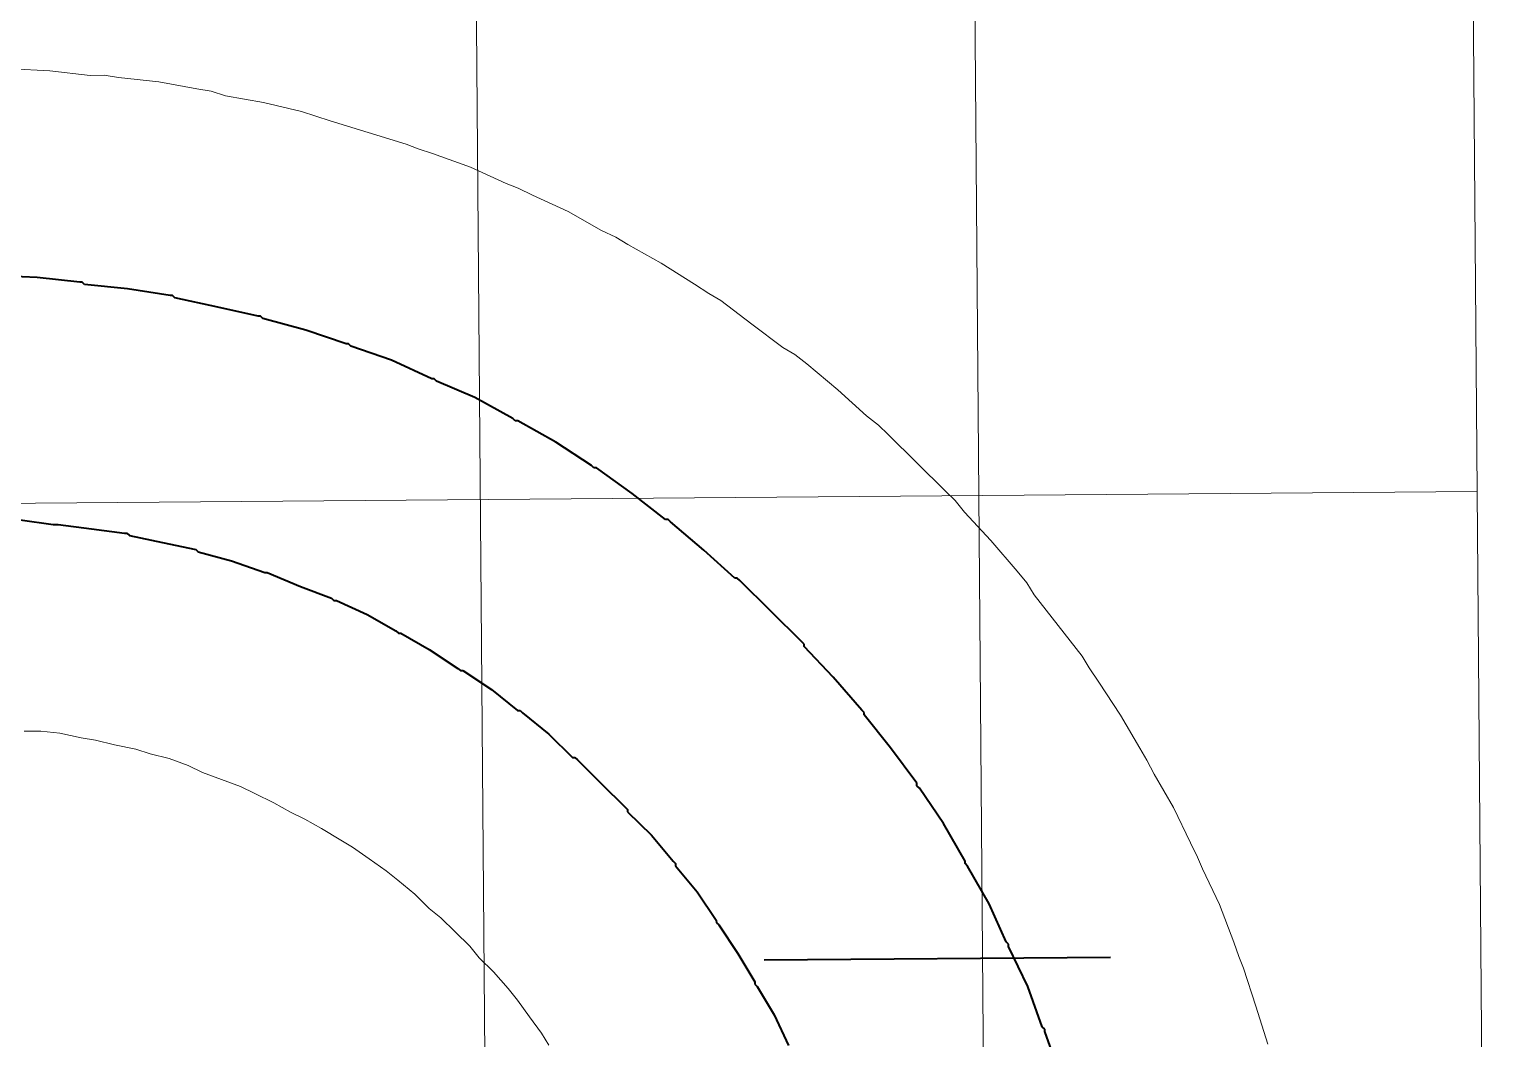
# Model space of a CAD drawing. Header units: centimetres. Extents: x -10.1 to 11.2, y -15.5 to 14.4.
# Drawn here: x 4.93 to 11.15, y -2.79 to 1.46 of the extents above; entities that cross this region are included whole.
import ezdxf

# ---------------------------------------------------------------- set-up
doc = ezdxf.new("R2010")
doc.units = ezdxf.units.CM
doc.header["$MEASUREMENT"] = 0
for name, color, linetype in [('C00-00-FF', 7, 'Continuous'), ('CBF-BF-BF', 7, 'Continuous'), ('CFF-00-00', 7, 'Continuous')]:
    doc.layers.add(name, color=color, linetype=linetype)

msp = doc.modelspace()

# ---------------------------------------------------------------- linework, layer by layer
at = {"layer": 'C00-00-FF', "color": 5, "lineweight": 13}
for points in [[(5.01919, 1.28586), (5.01919, 1.28586), (4.85904, 1.29462), (4.85904, 1.29462)], [(5.18947, 1.26711), (5.18947, 1.26711), (5.01919, 1.28586), (5.01919, 1.28586)], [(5.24926, 1.2676), (5.24926, 1.2676), (5.18947, 1.26711), (5.18947, 1.26711)], [(5.30941, 1.25829), (5.30941, 1.25829), (5.24926, 1.2676), (5.24926, 1.2676)], [(5.47969, 1.23956), (5.47969, 1.23956), (5.30941, 1.25829), (5.30941, 1.25829)], [(5.63999, 1.21095), (5.63999, 1.21095), (5.47969, 1.23956), (5.47969, 1.23956)], [(5.69985, 1.20138), (5.69985, 1.20138), (5.63999, 1.21095), (5.63999, 1.21095)], [(5.76008, 1.18175), (5.76008, 1.18175), (5.69985, 1.20138), (5.69985, 1.20138)], [(5.92039, 1.15315), (5.92039, 1.15315), (5.76008, 1.18175), (5.76008, 1.18175)], [(6.08078, 1.11448), (6.08078, 1.11448), (5.92039, 1.15315), (5.92039, 1.15315)], [(6.141, 1.09485), (6.141, 1.09485), (6.08078, 1.11448), (6.08078, 1.11448)], [(6.20097, 1.07523), (6.20097, 1.07523), (6.141, 1.09485), (6.141, 1.09485)], [(6.36144, 1.02651), (6.36144, 1.02651), (6.20097, 1.07523), (6.20097, 1.07523)], [(6.5219, 0.97779), (6.5219, 0.97779), (6.36144, 1.02651), (6.36144, 1.02651)], [(6.57207, 0.95836), (6.57207, 0.95836), (6.5219, 0.97779), (6.5219, 0.97779)], [(6.63229, 0.93873), (6.63229, 0.93873), (6.57207, 0.95836), (6.57207, 0.95836)], [(6.79257, 0.88024), (6.79257, 0.88024), (6.63229, 0.93873), (6.63229, 0.93873)], [(6.94315, 0.81133), (6.94315, 0.81133), (6.79257, 0.88024), (6.79257, 0.88024)], [(6.99331, 0.79162), (6.99331, 0.79162), (6.94315, 0.81133), (6.94315, 0.81133)], [(7.05362, 0.7622), (7.05362, 0.7622), (6.99331, 0.79162), (6.99331, 0.79162)], [(7.20419, 0.6933), (7.20419, 0.6933), (7.05362, 0.7622), (7.05362, 0.7622)], [(7.34481, 0.61453), (7.34481, 0.61453), (7.20419, 0.6933), (7.20419, 0.6933)], [(7.40509, 0.58511), (7.40509, 0.58511), (7.34481, 0.61453), (7.34481, 0.61453)], [(7.45534, 0.55536), (7.45534, 0.55536), (7.40509, 0.58511), (7.40509, 0.58511)], [(7.59595, 0.47659), (7.59595, 0.47659), (7.45534, 0.55536), (7.45534, 0.55536)], [(7.73663, 0.38775), (7.73663, 0.38775), (7.59595, 0.47659), (7.59595, 0.47659)], [(7.79701, 0.34829), (7.79701, 0.34829), (7.73663, 0.38775), (7.73663, 0.38775)], [(7.84726, 0.31852), (7.84726, 0.31852), (7.79701, 0.34829), (7.79701, 0.34829)], [(7.97823, 0.21957), (7.97823, 0.21957), (7.84726, 0.31852), (7.84726, 0.31852)], [(8.10894, 0.12059), (8.10894, 0.12059), (7.97823, 0.21957), (7.97823, 0.21957)], [(8.15919, 0.09112), (8.15919, 0.09112), (8.10894, 0.12059), (8.10894, 0.12059)], [(8.20952, 0.05156), (8.20952, 0.05156), (8.15919, 0.09112), (8.15919, 0.09112)], [(8.34031, -0.05746), (8.34031, -0.05746), (8.20952, 0.05156), (8.20952, 0.05156)], [(8.46131, -0.16656), (8.46131, -0.16656), (8.34031, -0.05746), (8.34031, -0.05746)], [(8.51163, -0.2061), (8.51163, -0.2061), (8.46131, -0.16656), (8.46131, -0.16656)], [(8.55191, -0.24573), (8.55191, -0.24573), (8.51163, -0.2061), (8.51163, -0.2061)], [(8.67301, -0.36488), (8.67301, -0.36488), (8.55191, -0.24573), (8.55191, -0.24573)], [(8.79381, -0.48377), (8.79381, -0.48377), (8.67301, -0.36488), (8.67301, -0.36488)], [(8.83409, -0.52366), (8.83409, -0.52366), (8.79381, -0.48377), (8.79381, -0.48377)], [(8.87471, -0.57334), (8.87471, -0.57334), (8.83409, -0.52366), (8.83409, -0.52366)], [(8.98547, -0.69231), (8.98547, -0.69231), (8.87471, -0.57334), (8.87471, -0.57334)], [(9.09657, -0.82133), (9.09657, -0.82133), (8.98547, -0.69231), (8.98547, -0.69231)], [(9.13694, -0.87102), (9.13694, -0.87102), (9.09657, -0.82133), (9.09657, -0.82133)], [(9.16751, -0.92078), (9.16751, -0.92078), (9.13694, -0.87102), (9.13694, -0.87102)], [(9.26855, -1.05014), (9.26855, -1.05014), (9.16751, -0.92078), (9.16751, -0.92078)], [(9.36961, -1.17925), (9.36961, -1.17925), (9.26855, -1.05014), (9.26855, -1.05014)], [(9.39991, -1.229), (9.39991, -1.229), (9.36961, -1.17925), (9.36961, -1.17925)], [(9.44035, -1.28875), (9.44035, -1.28875), (9.39991, -1.229), (9.39991, -1.229)], [(9.53143, -1.42798), (9.53143, -1.42798), (9.44035, -1.28875), (9.44035, -1.28875)], [(9.61272, -1.56729), (9.61272, -1.56729), (9.53143, -1.42798), (9.53143, -1.42798)], [(4.91165, -1.49509), (4.91165, -1.49509), (4.98151, -1.49453), (4.98151, -1.49453)], [(4.98151, -1.49453), (4.98151, -1.49453), (5.06176, -1.50391), (5.06176, -1.50391)], [(5.06176, -1.50391), (5.06176, -1.50391), (5.15188, -1.5233), (5.15188, -1.5233)], [(5.15188, -1.5233), (5.15188, -1.5233), (5.21201, -1.53287), (5.21201, -1.53287)], [(5.21201, -1.53287), (5.21201, -1.53287), (5.29207, -1.55208), (5.29207, -1.55208)], [(5.29207, -1.55208), (5.29207, -1.55208), (5.38218, -1.57147), (5.38218, -1.57147)], [(5.38218, -1.57147), (5.38218, -1.57147), (5.44241, -1.59082), (5.44241, -1.59082)], [(5.44241, -1.59082), (5.44241, -1.59082), (5.52247, -1.61029), (5.52247, -1.61029)], [(5.52247, -1.61029), (5.52247, -1.61029), (5.60288, -1.63954), (5.60288, -1.63954)], [(9.64302, -1.61705), (9.64302, -1.61705), (9.61272, -1.56729), (9.61272, -1.56729)], [(5.60288, -1.63954), (5.60288, -1.63954), (5.66318, -1.66921), (5.66318, -1.66921)], [(5.66318, -1.66921), (5.66318, -1.66921), (5.74332, -1.69847), (5.74332, -1.69847)], [(9.67366, -1.67687), (9.67366, -1.67687), (9.64302, -1.61705), (9.64302, -1.61705)], [(9.75469, -1.81618), (9.75469, -1.81618), (9.67366, -1.67687), (9.67366, -1.67687)], [(5.74332, -1.69847), (5.74332, -1.69847), (5.82347, -1.72799), (5.82347, -1.72799)], [(5.82347, -1.72799), (5.82347, -1.72799), (5.88377, -1.7574), (5.88377, -1.7574)], [(5.88377, -1.7574), (5.88377, -1.7574), (5.96426, -1.79671), (5.96426, -1.79671)], [(5.96426, -1.79671), (5.96426, -1.79671), (6.03443, -1.83609), (6.03443, -1.83609)], [(6.03443, -1.83609), (6.03443, -1.83609), (6.09474, -1.86577), (6.09474, -1.86577)], [(6.09474, -1.86577), (6.09474, -1.86577), (6.16516, -1.90516), (6.16516, -1.90516)], [(9.82601, -1.96563), (9.82601, -1.96563), (9.75469, -1.81618), (9.75469, -1.81618)], [(6.16516, -1.90516), (6.16516, -1.90516), (6.24546, -1.95451), (6.24546, -1.95451)], [(6.24546, -1.95451), (6.24546, -1.95451), (6.2957, -1.984), (6.2957, -1.984)], [(6.2957, -1.984), (6.2957, -1.984), (6.36595, -2.03345), (6.36595, -2.03345)], [(9.8564, -2.02546), (9.8564, -2.02546), (9.82601, -1.96563), (9.82601, -1.96563)], [(6.36595, -2.03345), (6.36595, -2.03345), (6.43648, -2.08289), (6.43648, -2.08289)], [(9.8769, -2.07529), (9.8769, -2.07529), (9.8564, -2.02546), (9.8564, -2.02546)], [(6.43648, -2.08289), (6.43648, -2.08289), (6.4868, -2.12244), (6.4868, -2.12244)], [(9.94796, -2.22475), (9.94796, -2.22475), (9.8769, -2.07529), (9.8769, -2.07529)], [(6.4868, -2.12244), (6.4868, -2.12244), (6.5574, -2.18194), (6.5574, -2.18194)], [(6.5574, -2.18194), (6.5574, -2.18194), (6.61767, -2.24151), (6.61767, -2.24151)], [(10.0093, -2.38433), (10.0093, -2.38433), (9.94796, -2.22475), (9.94796, -2.22475)], [(6.61767, -2.24151), (6.61767, -2.24151), (6.66801, -2.28107), (6.66801, -2.28107)], [(6.66801, -2.28107), (6.66801, -2.28107), (6.72855, -2.34063), (6.72855, -2.34063)], [(6.72855, -2.34063), (6.72855, -2.34063), (6.78909, -2.40022), (6.78909, -2.40022)], [(6.78909, -2.40022), (6.78909, -2.40022), (6.82943, -2.44989), (6.82943, -2.44989)], [(10.0299, -2.44396), (10.0299, -2.44396), (10.0093, -2.38433), (10.0093, -2.38433)], [(6.82943, -2.44989), (6.82943, -2.44989), (6.88998, -2.50946), (6.88998, -2.50946)], [(10.05015, -2.4938), (10.05015, -2.4938), (10.0299, -2.44396), (10.0299, -2.44396)], [(6.88998, -2.50946), (6.88998, -2.50946), (6.9506, -2.57883), (6.9506, -2.57883)], [(10.10144, -2.65348), (10.10144, -2.65348), (10.05015, -2.4938), (10.05015, -2.4938)], [(6.9506, -2.57883), (6.9506, -2.57883), (6.99094, -2.62851), (6.99094, -2.62851)], [(6.99094, -2.62851), (6.99094, -2.62851), (7.04152, -2.69823), (7.04152, -2.69823)], [(10.15274, -2.81315), (10.15274, -2.81315), (10.10144, -2.65348), (10.10144, -2.65348)], [(7.04152, -2.69823), (7.04152, -2.69823), (7.09209, -2.76768), (7.09209, -2.76768)], [(7.09209, -2.76768), (7.09209, -2.76768), (7.12239, -2.81743), (7.12239, -2.81743)]]:
    msp.add_open_spline(points, degree=3, dxfattribs=at)
at = {"layer": 'CBF-BF-BF', "color": 9, "lineweight": 9}
for points in [[(6.95353, -15.3697), (6.95353, -15.3697), (6.71438, 14.33039), (6.71438, 14.33039)], [(9.05361, -15.35278), (9.05361, -15.35278), (8.81446, 14.3473), (8.81446, 14.3473)], [(11.1537, -15.33588), (11.1537, -15.33588), (10.91455, 14.36422), (10.91455, 14.36422)], [(-9.96676, -0.65494), (-9.96676, -0.65494), (11.03413, -0.48585), (11.03413, -0.48585)]]:
    msp.add_open_spline(points, degree=3, dxfattribs=at)
at = {"layer": 'CFF-00-00', "color": 1, "lineweight": 40}
for points in [[(4.96613, 0.41544), (4.96613, 0.41544), (4.77608, 0.42371), (4.77608, 0.42371)], [(5.14647, 0.39679), (5.14647, 0.39679), (4.96613, 0.41544), (4.96613, 0.41544)], [(5.15652, 0.39687), (5.15652, 0.39687), (5.14647, 0.39679), (5.14647, 0.39679)], [(5.16639, 0.38691), (5.16639, 0.38691), (5.15652, 0.39687), (5.15652, 0.39687)], [(5.34672, 0.3685), (5.34672, 0.3685), (5.16639, 0.38691), (5.16639, 0.38691)], [(5.52688, 0.33979), (5.52688, 0.33979), (5.34672, 0.3685), (5.34672, 0.3685)], [(5.53693, 0.33988), (5.53693, 0.33988), (5.52688, 0.33979), (5.52688, 0.33979)], [(5.54706, 0.33017), (5.54706, 0.33017), (5.53693, 0.33988), (5.53693, 0.33988)], [(5.72729, 0.29141), (5.72729, 0.29141), (5.54706, 0.33017), (5.54706, 0.33017)], [(5.89775, 0.25281), (5.89775, 0.25281), (5.72729, 0.29141), (5.72729, 0.29141)], [(5.90754, 0.2529), (5.90754, 0.2529), (5.89775, 0.25281), (5.89775, 0.25281)], [(5.91767, 0.24294), (5.91767, 0.24294), (5.90754, 0.2529), (5.90754, 0.2529)], [(6.09824, 0.19437), (6.09824, 0.19437), (5.91767, 0.24294), (5.91767, 0.24294)], [(6.26859, 0.13595), (6.26859, 0.13595), (6.09824, 0.19437), (6.09824, 0.19437)], [(6.27863, 0.13603), (6.27863, 0.13603), (6.26859, 0.13595), (6.26859, 0.13595)], [(6.28878, 0.12605), (6.28878, 0.12605), (6.27863, 0.13603), (6.27863, 0.13603)], [(6.45912, 0.06736), (6.45912, 0.06736), (6.28878, 0.12605), (6.28878, 0.12605)], [(6.62989, -0.01116), (6.62989, -0.01116), (6.45912, 0.06736), (6.45912, 0.06736)], [(6.63993, -0.01109), (6.63993, -0.01109), (6.62989, -0.01116), (6.62989, -0.01116)], [(6.6498, -0.02106), (6.6498, -0.02106), (6.63993, -0.01109), (6.63993, -0.01109)], [(6.81044, -0.08989), (6.81044, -0.08989), (6.6498, -0.02106), (6.6498, -0.02106)], [(6.97123, -0.17855), (6.97123, -0.17855), (6.81044, -0.08989), (6.81044, -0.08989)], [(6.98137, -0.18851), (6.98137, -0.18851), (6.97123, -0.17855), (6.97123, -0.17855)], [(6.99141, -0.18844), (6.99141, -0.18844), (6.98137, -0.18851), (6.98137, -0.18851)], [(7.15194, -0.27712), (7.15194, -0.27712), (6.99141, -0.18844), (6.99141, -0.18844)], [(7.30276, -0.3759), (7.30276, -0.3759), (7.15194, -0.27712), (7.15194, -0.27712)], [(7.31289, -0.38589), (7.31289, -0.38589), (7.30276, -0.3759), (7.30276, -0.3759)], [(7.32296, -0.38581), (7.32296, -0.38581), (7.31289, -0.38589), (7.31289, -0.38589)], [(7.47386, -0.49439), (7.47386, -0.49439), (7.32296, -0.38581), (7.32296, -0.38581)], [(7.61469, -0.60334), (7.61469, -0.60334), (7.47386, -0.49439), (7.47386, -0.49439)], [(4.89444, -0.60538), (4.89444, -0.60538), (5.03457, -0.62411), (5.03457, -0.62411)], [(7.62475, -0.60326), (7.62475, -0.60326), (7.61469, -0.60334), (7.61469, -0.60334)], [(7.63489, -0.61323), (7.63489, -0.61323), (7.62475, -0.60326), (7.62475, -0.60326)], [(7.77581, -0.73221), (7.77581, -0.73221), (7.63489, -0.61323), (7.63489, -0.61323)], [(5.03457, -0.62411), (5.03457, -0.62411), (5.04462, -0.62404), (5.04462, -0.62404)], [(5.04462, -0.62404), (5.04462, -0.62404), (5.05467, -0.62395), (5.05467, -0.62395)], [(5.05467, -0.62395), (5.05467, -0.62395), (5.1948, -0.64293), (5.1948, -0.64293)], [(5.1948, -0.64293), (5.1948, -0.64293), (5.33491, -0.66165), (5.33491, -0.66165)], [(5.33491, -0.66165), (5.33491, -0.66165), (5.34498, -0.66156), (5.34498, -0.66156)], [(5.34498, -0.66156), (5.34498, -0.66156), (5.35511, -0.67153), (5.35511, -0.67153)], [(5.35511, -0.67153), (5.35511, -0.67153), (5.49531, -0.70058), (5.49531, -0.70058)], [(5.49531, -0.70058), (5.49531, -0.70058), (5.6355, -0.72934), (5.6355, -0.72934)], [(5.6355, -0.72934), (5.6355, -0.72934), (5.64563, -0.73931), (5.64563, -0.73931)], [(5.64563, -0.73931), (5.64563, -0.73931), (5.78593, -0.77814), (5.78593, -0.77814)], [(7.90669, -0.85102), (7.90669, -0.85102), (7.77581, -0.73221), (7.77581, -0.73221)], [(5.78593, -0.77814), (5.78593, -0.77814), (5.92628, -0.82702), (5.92628, -0.82702)], [(5.92628, -0.82702), (5.92628, -0.82702), (5.93635, -0.82694), (5.93635, -0.82694)], [(5.93635, -0.82694), (5.93635, -0.82694), (6.07678, -0.88587), (6.07678, -0.88587)], [(7.91673, -0.85094), (7.91673, -0.85094), (7.90669, -0.85102), (7.90669, -0.85102)], [(7.92686, -0.86091), (7.92686, -0.86091), (7.91673, -0.85094), (7.91673, -0.85094)], [(8.05782, -0.98977), (8.05782, -0.98977), (7.92686, -0.86091), (7.92686, -0.86091)], [(6.07678, -0.88587), (6.07678, -0.88587), (6.20736, -0.93482), (6.20736, -0.93482)], [(6.20736, -0.93482), (6.20736, -0.93482), (6.21723, -0.94453), (6.21723, -0.94453)], [(6.21723, -0.94453), (6.21723, -0.94453), (6.22728, -0.94445), (6.22728, -0.94445)], [(6.22728, -0.94445), (6.22728, -0.94445), (6.35766, -1.00346), (6.35766, -1.00346)], [(8.18905, -1.1189), (8.18905, -1.1189), (8.05782, -0.98977), (8.05782, -0.98977)], [(6.35766, -1.00346), (6.35766, -1.00346), (6.47834, -1.07261), (6.47834, -1.07261)], [(6.47834, -1.07261), (6.47834, -1.07261), (6.48848, -1.08258), (6.48848, -1.08258)], [(6.48848, -1.08258), (6.48848, -1.08258), (6.49854, -1.0825), (6.49854, -1.0825)], [(6.49854, -1.0825), (6.49854, -1.0825), (6.61896, -1.15138), (6.61896, -1.15138)], [(8.19891, -1.12861), (8.19891, -1.12861), (8.18905, -1.1189), (8.18905, -1.1189)], [(6.61896, -1.15138), (6.61896, -1.15138), (6.73971, -1.23058), (6.73971, -1.23058)], [(8.19899, -1.13866), (8.19899, -1.13866), (8.19891, -1.12861), (8.19891, -1.12861)], [(8.32016, -1.26786), (8.32016, -1.26786), (8.19899, -1.13866), (8.19899, -1.13866)], [(6.73971, -1.23058), (6.73971, -1.23058), (6.74985, -1.24029), (6.74985, -1.24029)], [(6.74985, -1.24029), (6.74985, -1.24029), (6.75964, -1.24021), (6.75964, -1.24021)], [(6.75964, -1.24021), (6.75964, -1.24021), (6.8804, -1.31942), (6.8804, -1.31942)], [(8.44114, -1.40685), (8.44114, -1.40685), (8.32016, -1.26786), (8.32016, -1.26786)], [(6.8804, -1.31942), (6.8804, -1.31942), (6.99118, -1.40849), (6.99118, -1.40849)], [(6.99118, -1.40849), (6.99118, -1.40849), (7.00124, -1.4084), (7.00124, -1.4084)], [(7.00124, -1.4084), (7.00124, -1.4084), (7.01111, -1.41836), (7.01111, -1.41836)], [(7.01111, -1.41836), (7.01111, -1.41836), (7.1219, -1.50744), (7.1219, -1.50744)], [(8.45127, -1.41656), (8.45127, -1.41656), (8.44114, -1.40685), (8.44114, -1.40685)], [(8.45135, -1.42663), (8.45135, -1.42663), (8.45127, -1.41656), (8.45127, -1.41656)], [(8.56255, -1.56569), (8.56255, -1.56569), (8.45135, -1.42663), (8.45135, -1.42663)], [(7.1219, -1.50744), (7.1219, -1.50744), (7.22271, -1.60664), (7.22271, -1.60664)], [(7.22271, -1.60664), (7.22271, -1.60664), (7.23277, -1.60656), (7.23277, -1.60656)], [(7.23277, -1.60656), (7.23277, -1.60656), (7.2429, -1.61655), (7.2429, -1.61655)], [(7.2429, -1.61655), (7.2429, -1.61655), (7.34371, -1.71574), (7.34371, -1.71574)], [(8.67381, -1.71482), (8.67381, -1.71482), (8.56255, -1.56569), (8.56255, -1.56569)], [(7.34371, -1.71574), (7.34371, -1.71574), (7.44452, -1.81494), (7.44452, -1.81494)], [(8.67389, -1.72487), (8.67389, -1.72487), (8.67381, -1.71482), (8.67381, -1.71482)], [(8.68403, -1.73485), (8.68403, -1.73485), (8.67389, -1.72487), (8.67389, -1.72487)], [(8.78525, -1.88406), (8.78525, -1.88406), (8.68403, -1.73485), (8.68403, -1.73485)], [(7.44452, -1.81494), (7.44452, -1.81494), (7.4544, -1.82466), (7.4544, -1.82466)], [(7.4544, -1.82466), (7.4544, -1.82466), (7.45448, -1.83471), (7.45448, -1.83471)], [(7.45448, -1.83471), (7.45448, -1.83471), (7.5553, -1.93392), (7.5553, -1.93392)], [(8.87649, -2.0434), (8.87649, -2.0434), (8.78525, -1.88406), (8.78525, -1.88406)], [(7.5553, -1.93392), (7.5553, -1.93392), (7.6464, -2.04326), (7.6464, -2.04326)], [(7.6464, -2.04326), (7.6464, -2.04326), (7.65627, -2.05323), (7.65627, -2.05323)], [(8.87656, -2.05319), (8.87656, -2.05319), (8.87649, -2.0434), (8.87649, -2.0434)], [(7.65627, -2.05323), (7.65627, -2.05323), (7.65635, -2.06301), (7.65635, -2.06301)], [(7.65635, -2.06301), (7.65635, -2.06301), (7.74745, -2.17236), (7.74745, -2.17236)], [(8.8867, -2.06316), (8.8867, -2.06316), (8.87656, -2.05319), (8.87656, -2.05319)], [(8.97794, -2.2225), (8.97794, -2.2225), (8.8867, -2.06316), (8.8867, -2.06316)], [(7.74745, -2.17236), (7.74745, -2.17236), (7.82833, -2.29183), (7.82833, -2.29183)], [(9.04908, -2.38201), (9.04908, -2.38201), (8.97794, -2.2225), (8.97794, -2.2225)], [(7.82833, -2.29183), (7.82833, -2.29183), (7.82841, -2.30188), (7.82841, -2.30188)], [(7.82841, -2.30188), (7.82841, -2.30188), (7.83854, -2.31159), (7.83854, -2.31159)], [(7.83854, -2.31159), (7.83854, -2.31159), (7.91942, -2.43106), (7.91942, -2.43106)], [(9.05921, -2.39198), (9.05921, -2.39198), (9.04908, -2.38201), (9.04908, -2.38201)], [(9.05929, -2.40177), (9.05929, -2.40177), (9.05921, -2.39198), (9.05921, -2.39198)], [(9.14084, -2.57126), (9.14084, -2.57126), (9.05929, -2.40177), (9.05929, -2.40177)], [(7.91942, -2.43106), (7.91942, -2.43106), (7.99048, -2.55062), (7.99048, -2.55062)], [(9.48964, -2.44832), (9.48964, -2.44832), (8.02971, -2.46008), (8.02971, -2.46008)], [(7.99048, -2.55062), (7.99048, -2.55062), (7.99057, -2.5604), (7.99057, -2.5604)], [(7.99057, -2.5604), (7.99057, -2.5604), (8.0007, -2.57038), (8.0007, -2.57038)], [(8.0007, -2.57038), (8.0007, -2.57038), (8.07151, -2.68994), (8.07151, -2.68994)], [(9.202, -2.74063), (9.202, -2.74063), (9.14084, -2.57126), (9.14084, -2.57126)], [(8.07151, -2.68994), (8.07151, -2.68994), (8.13261, -2.81936), (8.13261, -2.81936)], [(9.21212, -2.7506), (9.21212, -2.7506), (9.202, -2.74063), (9.202, -2.74063)], [(9.21221, -2.76065), (9.21221, -2.76065), (9.21212, -2.7506), (9.21212, -2.7506)], [(9.27364, -2.93029), (9.27364, -2.93029), (9.21221, -2.76065), (9.21221, -2.76065)]]:
    msp.add_open_spline(points, degree=3, dxfattribs=at)

doc.saveas('drawing.dxf')
